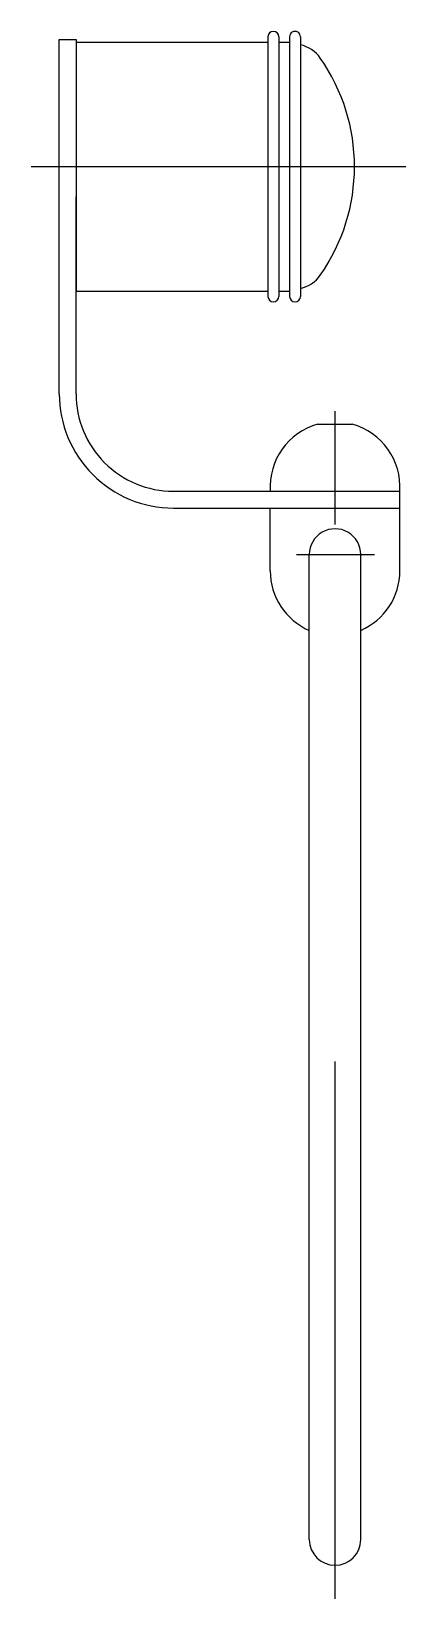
# Model space of a CAD drawing. Extents: x -888.713 to -888.643, y 0.677 to 0.969.
import ezdxf

# ---------------------------------------------------------------- set-up
doc = ezdxf.new("R2010")
doc.units = 0
doc.header["$LTSCALE"] = 0.2
doc.header["$MEASUREMENT"] = 0
doc.linetypes.add('AXES', pattern=[0.54, 0.3, -0.08, 0.08, -0.08])
doc.linetypes.add('CONTINU', pattern=[0])
doc.layers.get('0').update_dxf_attribs({"linetype": 'CONTINUOUS'})
doc.layers.add('DECA_EIXOS', color=5, linetype='AXES')

msp = doc.modelspace()

# ---------------------------------------------------------------- linework, layer by layer
at = {"linetype": 'CONTINU'}
for points in [[(-888.70761, 0.95729), (-888.70761, 0.96705)], [(-888.70761, 0.96705), (-888.70449, 0.96705)], [(-888.70449, 0.96705), (-888.70449, 0.92021)], [(-888.70449, 0.96654), (-888.66873, 0.96654)], [(-888.70449, 0.96654), (-888.70449, 0.94907)], [(-888.66873, 0.96755), (-888.66873, 0.9192)], [(-888.66671, 0.96755), (-888.66671, 0.9192)], [(-888.66671, 0.96654), (-888.6647, 0.96654)], [(-888.6647, 0.96755), (-888.6647, 0.9192)], [(-888.66268, 0.96755), (-888.66268, 0.9192)], [(-888.70761, 0.90108), (-888.70761, 0.95729)], [(-888.70449, 0.90107), (-888.70449, 0.93773)], [(-888.70449, 0.92021), (-888.66873, 0.92021)], [(-888.66671, 0.92021), (-888.6647, 0.92021)], [(-888.65941, 0.89543), (-888.65306, 0.89543)], [(-888.68635, 0.88294), (-888.65623, 0.88294)], [(-888.65623, 0.88294), (-888.64418, 0.88294)], [(-888.64415, 0.87981), (-888.64418, 0.88294)], [(-888.68635, 0.87981), (-888.64415, 0.87981)], [(-888.66832, 0.86813), (-888.66832, 0.87981)], [(-888.64415, 0.86813), (-888.64415, 0.87981)], [(-888.66103, 0.68778), (-888.66103, 0.87115)], [(-888.65143, 0.68778), (-888.65143, 0.87115)]]:
    msp.add_lwpolyline(points, dxfattribs=at)
for points in [[(-888.66671, 0.96755, 0.999714), (-888.66873, 0.96755)], [(-888.66268, 0.96755, 1.000001), (-888.6647, 0.96755)], [(-888.65898, 0.96359, 0.190151), (-888.66268, 0.96604)], [(-888.65898, 0.92316, 0.31521), (-888.65898, 0.96359)], [(-888.66268, 0.92071, 0.190421), (-888.65898, 0.92316)], [(-888.66873, 0.9192, 0.999792), (-888.66671, 0.9192)], [(-888.6647, 0.9192, 0.999783), (-888.66268, 0.9192)], [(-888.70761, 0.90108, 0.414411), (-888.68635, 0.87981)], [(-888.70449, 0.90107, 0.414215), (-888.68635, 0.88294)], [(-888.65941, 0.89543, 0.357459), (-888.66829, 0.88294)], [(-888.64418, 0.88294, 0.357462), (-888.65306, 0.89543)], [(-888.65143, 0.87115, 1.000019), (-888.66103, 0.87115)], [(-888.66832, 0.86813, 0.299082), (-888.66103, 0.85703)], [(-888.65143, 0.85703, 0.299089), (-888.64415, 0.86813)], [(-888.66103, 0.68778, 0.999934), (-888.65143, 0.68778)]]:
    msp.add_lwpolyline(points, format="xyb", dxfattribs=at)
at = {"layer": 'DECA_EIXOS'}
for points in [[(-888.71283, 0.94338), (-888.64307, 0.94338)], [(-888.65623, 0.67677), (-888.65623, 0.89782)], [(-888.66341, 0.87115), (-888.64888, 0.87115)]]:
    msp.add_lwpolyline(points, dxfattribs=at)

doc.saveas('drawing.dxf')
